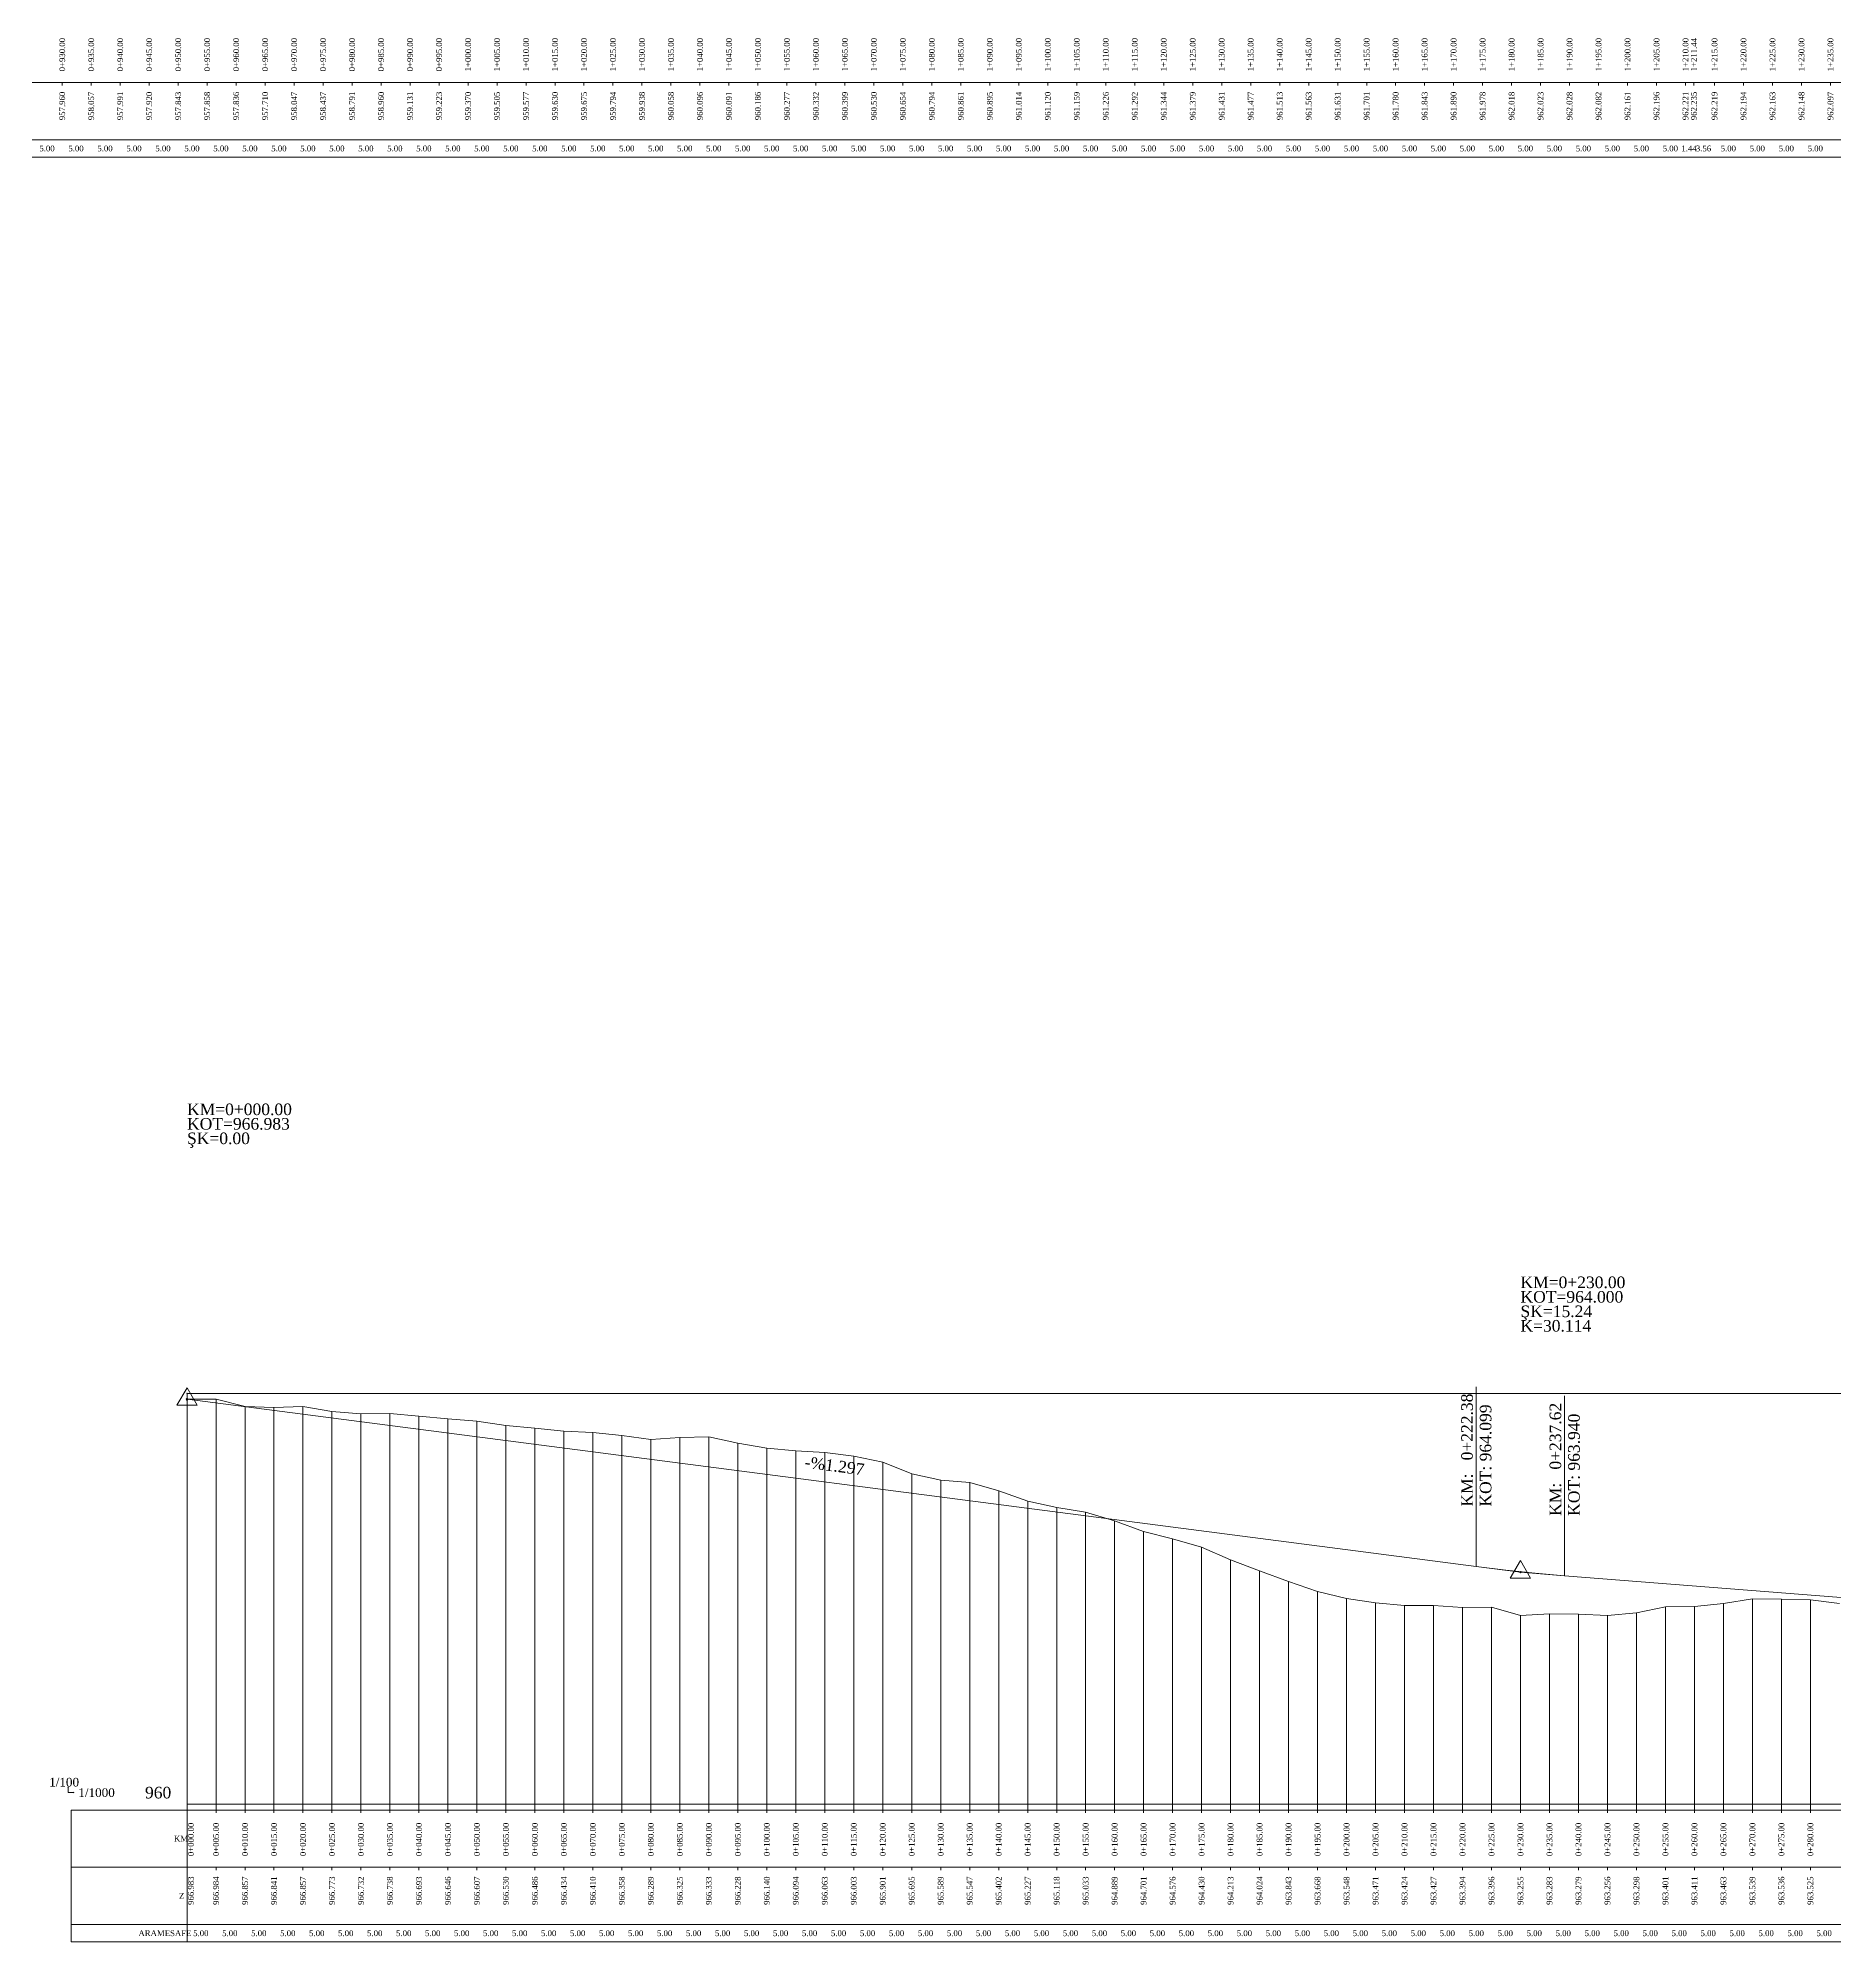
# Model space of a CAD drawing. Header units: metres. Extents: x 478603 to 489313, y 4282657 to 4289463.
# Drawn here: x 484064.4 to 484374.3, y 4283565.1 to 4283893.4 of the extents above; entities that cross this region are included whole.
import ezdxf

# ---------------------------------------------------------------- set-up
doc = ezdxf.new("R2010")
doc.units = ezdxf.units.M
for name, color, linetype, lineweight in [('PL_SEMBOL', 7, 'Continuous', 0), ('PR_ALINMAN', 1, 'Continuous', 0), ('PR_ENK_ARAMESAFE', 5, 'Continuous', 0), ('PR_ENK_EKSEN1', 5, 'Continuous', 0), ('PR_ENK_EKSEN1D', 1, 'Continuous', 0), ('PR_ENK_KM', 18, 'Continuous', 0), ('PR_ENK_Z', 96, 'Continuous', 0), ('PR_KIYAS', 153, 'Continuous', 0), ('PR_KURP', 2, 'Continuous', 0), ('PR_KURP_TF', 4, 'Continuous', 0), ('PR_KURP_TO', 96, 'Continuous', 0), ('PR_OLCEK', 1, 'Continuous', 0), ('PR_PROFIL', 153, 'Continuous', 0), ('PR_TANJANT', 30, 'Continuous', 0)]:
    doc.layers.add(name, color=color, linetype=linetype, lineweight=lineweight)
doc.styles.get("Standard").update_dxf_attribs({"font": 'times.ttf'})

# ---------------------------------------------------------------- blocks, each defined once
blk = doc.blocks.new('3')
at = {"layer": 'PL_SEMBOL'}
for p, q in [((0, 2), (-1.75, -1)), ((0.125, 0.125), (-0.125, -0.125)), ((-0.125, 0.125), (0.125, -0.125)), ((1.75, -1), (0, 2)), ((-1.75, -1), (1.75, -1))]:
    blk.add_line(p, q, dxfattribs=at)

msp = doc.modelspace()

# ---------------------------------------------------------------- linework, layer by layer
at = {"layer": 'PR_ALINMAN'}
for p, q in [((484090.1, 4283658.63), (484312.48, 4283629.79)), ((484327.72, 4283628.2), (484537.6, 4283611.6))]:
    msp.add_line(p, q, dxfattribs=at)
at = {"layer": 'PR_ENK_EKSEN1'}
for p, q in [((484090.1, 4283658.63), (484095.1, 4283658.64)), ((484095.1, 4283658.64), (484100.1, 4283657.37)), ((484100.1, 4283657.37), (484105.1, 4283657.21)), ((484105.1, 4283657.21), (484110.1, 4283657.37)), ((484110.1, 4283657.37), (484115.1, 4283656.53)), ((484115.1, 4283656.53), (484120.1, 4283656.12)), ((484120.1, 4283656.12), (484125.1, 4283656.18)), ((484125.1, 4283656.18), (484130.1, 4283655.73)), ((484130.1, 4283655.73), (484135.1, 4283655.26)), ((484135.1, 4283655.26), (484140.1, 4283654.87)), ((484140.1, 4283654.87), (484145.1, 4283654.11)), ((484145.1, 4283654.11), (484150.1, 4283653.66)), ((484150.1, 4283653.66), (484155.1, 4283653.14)), ((484155.1, 4283653.14), (484160.1, 4283652.9)), ((484160.1, 4283652.9), (484165.1, 4283652.38)), ((484165.1, 4283652.38), (484170.1, 4283651.69)), ((484170.1, 4283651.69), (484175.1, 4283652.05)), ((484175.1, 4283652.05), (484180.1, 4283652.14)), ((484180.1, 4283652.14), (484185.1, 4283651.08)), ((484185.1, 4283651.08), (484190.1, 4283650.2)), ((484190.1, 4283650.2), (484195.1, 4283649.74)), ((484195.1, 4283649.74), (484200.1, 4283649.43)), ((484200.1, 4283649.43), (484205.1, 4283648.83)), ((484205.1, 4283648.83), (484210.1, 4283647.81)), ((484210.1, 4283647.81), (484215.1, 4283645.75)), ((484215.1, 4283645.75), (484220.1, 4283644.69)), ((484220.1, 4283644.69), (484225.1, 4283644.27)), ((484225.1, 4283644.27), (484230.1, 4283642.82)), ((484230.1, 4283642.82), (484235.1, 4283641.07)), ((484235.1, 4283641.07), (484240.1, 4283639.98)), ((484240.1, 4283639.98), (484245.1, 4283639.14)), ((484245.1, 4283639.14), (484250.1, 4283637.69)), ((484250.1, 4283637.69), (484255.1, 4283635.81)), ((484255.1, 4283635.81), (484260.1, 4283634.56)), ((484260.1, 4283634.56), (484265.1, 4283633.1)), ((484265.1, 4283633.1), (484270.1, 4283630.93)), ((484270.1, 4283630.93), (484275.1, 4283629.04)), ((484275.1, 4283629.04), (484280.1, 4283627.23)), ((484280.1, 4283627.23), (484285.1, 4283625.48)), ((484285.1, 4283625.48), (484290.1, 4283624.28)), ((484290.1, 4283624.28), (484295.1, 4283623.52)), ((484355.1, 4283623.43), (484360.1, 4283624.19)), ((484360.1, 4283624.19), (484365.1, 4283624.16)), ((484365.1, 4283624.16), (484370.1, 4283624.05)), ((484370.1, 4283624.05), (484375.1, 4283623.4)), ((484295.1, 4283623.52), (484300.1, 4283623.04)), ((484300.1, 4283623.04), (484305.1, 4283623.07)), ((484305.1, 4283623.07), (484310.1, 4283622.74)), ((484310.1, 4283622.74), (484315.1, 4283622.76)), ((484315.1, 4283622.76), (484320.1, 4283621.35)), ((484320.1, 4283621.35), (484325.1, 4283621.63)), ((484325.1, 4283621.63), (484330.1, 4283621.59)), ((484330.1, 4283621.59), (484335.1, 4283621.36)), ((484335.1, 4283621.36), (484340.1, 4283621.78)), ((484340.1, 4283621.78), (484345.1, 4283622.81)), ((484345.1, 4283622.81), (484350.1, 4283622.91)), ((484350.1, 4283622.91), (484355.1, 4283623.43))]:
    msp.add_line(p, q, dxfattribs=at)
at = {"layer": 'PR_ENK_EKSEN1D'}
for p, q in [((484090.1, 4283587.8), (484090.1, 4283658.63)), ((484095.1, 4283587.8), (484095.1, 4283658.64)), ((484100.1, 4283587.8), (484100.1, 4283657.37)), ((484105.1, 4283587.8), (484105.1, 4283657.21)), ((484110.1, 4283587.8), (484110.1, 4283657.37)), ((484115.1, 4283587.8), (484115.1, 4283656.53)), ((484120.1, 4283587.8), (484120.1, 4283656.12)), ((484125.1, 4283587.8), (484125.1, 4283656.18)), ((484130.1, 4283587.8), (484130.1, 4283655.73)), ((484135.1, 4283587.8), (484135.1, 4283655.26)), ((484140.1, 4283587.8), (484140.1, 4283654.87)), ((484145.1, 4283587.8), (484145.1, 4283654.11)), ((484150.1, 4283587.8), (484150.1, 4283653.66)), ((484155.1, 4283587.8), (484155.1, 4283653.14)), ((484160.1, 4283587.8), (484160.1, 4283652.9)), ((484165.1, 4283587.8), (484165.1, 4283652.38)), ((484170.1, 4283587.8), (484170.1, 4283651.69)), ((484175.1, 4283587.8), (484175.1, 4283652.05)), ((484180.1, 4283587.8), (484180.1, 4283652.14)), ((484185.1, 4283587.8), (484185.1, 4283651.08)), ((484190.1, 4283587.8), (484190.1, 4283650.2)), ((484195.1, 4283587.8), (484195.1, 4283649.74)), ((484200.1, 4283587.8), (484200.1, 4283649.43)), ((484205.1, 4283587.8), (484205.1, 4283648.83)), ((484210.1, 4283587.8), (484210.1, 4283647.81)), ((484215.1, 4283587.8), (484215.1, 4283645.75)), ((484220.1, 4283587.8), (484220.1, 4283644.69)), ((484225.1, 4283587.8), (484225.1, 4283644.27)), ((484230.1, 4283587.8), (484230.1, 4283642.82)), ((484235.1, 4283587.8), (484235.1, 4283641.07)), ((484240.1, 4283587.8), (484240.1, 4283639.98)), ((484245.1, 4283587.8), (484245.1, 4283639.14)), ((484250.1, 4283587.8), (484250.1, 4283637.69)), ((484255.1, 4283587.8), (484255.1, 4283635.81)), ((484260.1, 4283587.8), (484260.1, 4283634.56)), ((484265.1, 4283587.8), (484265.1, 4283633.1)), ((484270.1, 4283587.8), (484270.1, 4283630.93)), ((484275.1, 4283587.8), (484275.1, 4283629.04)), ((484280.1, 4283587.8), (484280.1, 4283627.23)), ((484285.1, 4283587.8), (484285.1, 4283625.48)), ((484290.1, 4283587.8), (484290.1, 4283624.28)), ((484360.1, 4283587.8), (484360.1, 4283624.19)), ((484365.1, 4283587.8), (484365.1, 4283624.16)), ((484370.1, 4283587.8), (484370.1, 4283624.05)), ((484295.1, 4283587.8), (484295.1, 4283623.52)), ((484300.1, 4283587.8), (484300.1, 4283623.04)), ((484305.1, 4283587.8), (484305.1, 4283623.07)), ((484310.1, 4283587.8), (484310.1, 4283622.74)), ((484315.1, 4283587.8), (484315.1, 4283622.76)), ((484320.1, 4283587.8), (484320.1, 4283621.35)), ((484325.1, 4283587.8), (484325.1, 4283621.63)), ((484330.1, 4283587.8), (484330.1, 4283621.59)), ((484335.1, 4283587.8), (484335.1, 4283621.36)), ((484340.1, 4283587.8), (484340.1, 4283621.78)), ((484345.1, 4283587.8), (484345.1, 4283622.81)), ((484350.1, 4283587.8), (484350.1, 4283622.91)), ((484355.1, 4283587.8), (484355.1, 4283623.43))]:
    msp.add_line(p, q, dxfattribs=at)
at = {"layer": 'PR_KIYAS'}
msp.add_line((484090.1, 4283588.8), (484537.6, 4283588.8), dxfattribs=at)
at = {"layer": 'PR_KURP'}
for p, q in [((484312.48, 4283629.79), (484317.56, 4283629.17)), ((484317.56, 4283629.17), (484322.64, 4283628.64)), ((484322.64, 4283628.64), (484327.72, 4283628.2))]:
    msp.add_line(p, q, dxfattribs=at)
at = {"layer": 'PR_KURP_TF'}
msp.add_line((484327.72, 4283628.2), (484327.72, 4283659.2), dxfattribs=at)
at = {"layer": 'PR_KURP_TO'}
msp.add_line((484312.48, 4283629.79), (484312.48, 4283660.79), dxfattribs=at)
at = {"layer": 'PR_OLCEK'}
for p, q in [((484069.55, 4283591.7), (484069.6, 4283591.8)), ((484069.6, 4283590.8), (484069.6, 4283591.8)), ((484069.6, 4283591.8), (484069.65, 4283591.7)), ((484070.6, 4283590.8), (484069.6, 4283590.8)), ((484070.5, 4283590.85), (484070.6, 4283590.8)), ((484070.6, 4283590.8), (484070.5, 4283590.75))]:
    msp.add_line(p, q, dxfattribs=at)
for p in [(484090.1, 4283659.64, 967.08), (484090.1, 4283587.8, 959.9)]:
    msp.add_point(p, dxfattribs=at)
at = {"layer": 'PR_PROFIL'}
for p, q in [((483128.57, 4283885.71), (485374.32, 4283885.71)), ((484068.57, 4283885.21), (484068.57, 4283885.71)), ((484073.57, 4283885.21), (484073.57, 4283885.71)), ((484078.57, 4283885.21), (484078.57, 4283885.71)), ((484083.57, 4283885.21), (484083.57, 4283885.71)), ((484088.57, 4283885.21), (484088.57, 4283885.71)), ((484093.57, 4283885.21), (484093.57, 4283885.71)), ((484098.57, 4283885.21), (484098.57, 4283885.71)), ((484103.57, 4283885.21), (484103.57, 4283885.71)), ((484108.57, 4283885.21), (484108.57, 4283885.71)), ((484113.57, 4283885.21), (484113.57, 4283885.71)), ((484118.57, 4283885.21), (484118.57, 4283885.71)), ((484123.57, 4283885.21), (484123.57, 4283885.71)), ((484128.57, 4283885.21), (484128.57, 4283885.71)), ((484133.57, 4283885.21), (484133.57, 4283885.71)), ((484138.57, 4283885.21), (484138.57, 4283885.71)), ((484143.57, 4283885.21), (484143.57, 4283885.71)), ((484148.57, 4283885.21), (484148.57, 4283885.71)), ((484153.57, 4283885.21), (484153.57, 4283885.71)), ((484158.57, 4283885.21), (484158.57, 4283885.71)), ((484163.57, 4283885.21), (484163.57, 4283885.71)), ((484168.57, 4283885.21), (484168.57, 4283885.71)), ((484173.57, 4283885.21), (484173.57, 4283885.71)), ((484178.57, 4283885.21), (484178.57, 4283885.71)), ((484183.57, 4283885.21), (484183.57, 4283885.71)), ((484188.57, 4283885.21), (484188.57, 4283885.71)), ((484193.57, 4283885.21), (484193.57, 4283885.71)), ((484198.57, 4283885.21), (484198.57, 4283885.71)), ((484203.57, 4283885.21), (484203.57, 4283885.71)), ((484208.57, 4283885.21), (484208.57, 4283885.71)), ((484213.57, 4283885.21), (484213.57, 4283885.71)), ((484218.57, 4283885.21), (484218.57, 4283885.71)), ((484223.57, 4283885.21), (484223.57, 4283885.71)), ((484228.57, 4283885.21), (484228.57, 4283885.71)), ((484233.57, 4283885.21), (484233.57, 4283885.71)), ((484238.57, 4283885.21), (484238.57, 4283885.71)), ((484243.57, 4283885.21), (484243.57, 4283885.71)), ((484248.57, 4283885.21), (484248.57, 4283885.71)), ((484253.57, 4283885.21), (484253.57, 4283885.71)), ((484258.57, 4283885.21), (484258.57, 4283885.71)), ((484263.57, 4283885.21), (484263.57, 4283885.71)), ((484268.57, 4283885.21), (484268.57, 4283885.71)), ((484273.57, 4283885.21), (484273.57, 4283885.71)), ((484278.57, 4283885.21), (484278.57, 4283885.71)), ((484283.57, 4283885.21), (484283.57, 4283885.71)), ((484288.57, 4283885.21), (484288.57, 4283885.71)), ((484293.57, 4283885.21), (484293.57, 4283885.71)), ((484298.57, 4283885.21), (484298.57, 4283885.71)), ((484303.57, 4283885.21), (484303.57, 4283885.71)), ((484308.57, 4283885.21), (484308.57, 4283885.71)), ((484313.57, 4283885.21), (484313.57, 4283885.71)), ((484318.57, 4283885.21), (484318.57, 4283885.71)), ((484323.57, 4283885.21), (484323.57, 4283885.71)), ((484328.57, 4283885.21), (484328.57, 4283885.71)), ((484333.57, 4283885.21), (484333.57, 4283885.71)), ((484338.57, 4283885.21), (484338.57, 4283885.71)), ((484343.57, 4283885.21), (484343.57, 4283885.71)), ((484348.57, 4283885.21), (484348.57, 4283885.71)), ((484350.01, 4283885.21), (484350.01, 4283885.71)), ((484353.57, 4283885.21), (484353.57, 4283885.71)), ((484358.57, 4283885.21), (484358.57, 4283885.71)), ((484363.57, 4283885.21), (484363.57, 4283885.71)), ((484368.57, 4283885.21), (484368.57, 4283885.71)), ((484373.57, 4283885.21), (484373.57, 4283885.71)), ((483128.57, 4283875.84), (485374.32, 4283875.84)), ((483128.57, 4283872.84), (485374.32, 4283872.84)), ((484090.1, 4283659.64), (484537.6, 4283659.64)), ((484090.1, 4283587.8), (484090.1, 4283659.64)), ((484070.1, 4283577.93), (484070.1, 4283587.8)), ((484070.1, 4283587.8), (484537.6, 4283587.8)), ((484090.1, 4283577.93), (484090.1, 4283587.8)), ((484090.1, 4283587.3), (484090.1, 4283587.8)), ((484095.1, 4283587.3), (484095.1, 4283587.8)), ((484100.1, 4283587.3), (484100.1, 4283587.8)), ((484105.1, 4283587.3), (484105.1, 4283587.8)), ((484110.1, 4283587.3), (484110.1, 4283587.8)), ((484115.1, 4283587.3), (484115.1, 4283587.8)), ((484120.1, 4283587.3), (484120.1, 4283587.8)), ((484125.1, 4283587.3), (484125.1, 4283587.8)), ((484130.1, 4283587.3), (484130.1, 4283587.8)), ((484135.1, 4283587.3), (484135.1, 4283587.8)), ((484140.1, 4283587.3), (484140.1, 4283587.8)), ((484145.1, 4283587.3), (484145.1, 4283587.8)), ((484150.1, 4283587.3), (484150.1, 4283587.8)), ((484155.1, 4283587.3), (484155.1, 4283587.8)), ((484160.1, 4283587.3), (484160.1, 4283587.8)), ((484165.1, 4283587.3), (484165.1, 4283587.8)), ((484170.1, 4283587.3), (484170.1, 4283587.8)), ((484175.1, 4283587.3), (484175.1, 4283587.8)), ((484180.1, 4283587.3), (484180.1, 4283587.8)), ((484185.1, 4283587.3), (484185.1, 4283587.8)), ((484190.1, 4283587.3), (484190.1, 4283587.8)), ((484195.1, 4283587.3), (484195.1, 4283587.8)), ((484200.1, 4283587.3), (484200.1, 4283587.8)), ((484205.1, 4283587.3), (484205.1, 4283587.8)), ((484210.1, 4283587.3), (484210.1, 4283587.8)), ((484215.1, 4283587.3), (484215.1, 4283587.8)), ((484220.1, 4283587.3), (484220.1, 4283587.8)), ((484225.1, 4283587.3), (484225.1, 4283587.8)), ((484230.1, 4283587.3), (484230.1, 4283587.8)), ((484235.1, 4283587.3), (484235.1, 4283587.8)), ((484240.1, 4283587.3), (484240.1, 4283587.8)), ((484245.1, 4283587.3), (484245.1, 4283587.8)), ((484250.1, 4283587.3), (484250.1, 4283587.8)), ((484255.1, 4283587.3), (484255.1, 4283587.8)), ((484260.1, 4283587.3), (484260.1, 4283587.8)), ((484265.1, 4283587.3), (484265.1, 4283587.8)), ((484270.1, 4283587.3), (484270.1, 4283587.8)), ((484275.1, 4283587.3), (484275.1, 4283587.8)), ((484280.1, 4283587.3), (484280.1, 4283587.8)), ((484285.1, 4283587.3), (484285.1, 4283587.8)), ((484290.1, 4283587.3), (484290.1, 4283587.8)), ((484295.1, 4283587.3), (484295.1, 4283587.8)), ((484300.1, 4283587.3), (484300.1, 4283587.8)), ((484305.1, 4283587.3), (484305.1, 4283587.8)), ((484310.1, 4283587.3), (484310.1, 4283587.8)), ((484315.1, 4283587.3), (484315.1, 4283587.8)), ((484320.1, 4283587.3), (484320.1, 4283587.8)), ((484325.1, 4283587.3), (484325.1, 4283587.8)), ((484330.1, 4283587.3), (484330.1, 4283587.8)), ((484335.1, 4283587.3), (484335.1, 4283587.8)), ((484340.1, 4283587.3), (484340.1, 4283587.8)), ((484345.1, 4283587.3), (484345.1, 4283587.8)), ((484350.1, 4283587.3), (484350.1, 4283587.8)), ((484355.1, 4283587.3), (484355.1, 4283587.8)), ((484360.1, 4283587.3), (484360.1, 4283587.8)), ((484365.1, 4283587.3), (484365.1, 4283587.8)), ((484370.1, 4283587.3), (484370.1, 4283587.8)), ((484070.1, 4283577.93), (484537.6, 4283577.93)), ((484070.1, 4283568.05), (484070.1, 4283577.93)), ((484090.1, 4283568.05), (484090.1, 4283577.93)), ((484090.1, 4283577.43), (484090.1, 4283577.93)), ((484095.1, 4283577.43), (484095.1, 4283577.93)), ((484100.1, 4283577.43), (484100.1, 4283577.93)), ((484105.1, 4283577.43), (484105.1, 4283577.93)), ((484110.1, 4283577.43), (484110.1, 4283577.93)), ((484115.1, 4283577.43), (484115.1, 4283577.93)), ((484120.1, 4283577.43), (484120.1, 4283577.93)), ((484125.1, 4283577.43), (484125.1, 4283577.93)), ((484130.1, 4283577.43), (484130.1, 4283577.93)), ((484135.1, 4283577.43), (484135.1, 4283577.93)), ((484140.1, 4283577.43), (484140.1, 4283577.93)), ((484145.1, 4283577.43), (484145.1, 4283577.93)), ((484150.1, 4283577.43), (484150.1, 4283577.93)), ((484155.1, 4283577.43), (484155.1, 4283577.93)), ((484160.1, 4283577.43), (484160.1, 4283577.93)), ((484165.1, 4283577.43), (484165.1, 4283577.93)), ((484170.1, 4283577.43), (484170.1, 4283577.93)), ((484175.1, 4283577.43), (484175.1, 4283577.93)), ((484180.1, 4283577.43), (484180.1, 4283577.93)), ((484185.1, 4283577.43), (484185.1, 4283577.93)), ((484190.1, 4283577.43), (484190.1, 4283577.93)), ((484195.1, 4283577.43), (484195.1, 4283577.93)), ((484200.1, 4283577.43), (484200.1, 4283577.93)), ((484205.1, 4283577.43), (484205.1, 4283577.93)), ((484210.1, 4283577.43), (484210.1, 4283577.93)), ((484215.1, 4283577.43), (484215.1, 4283577.93)), ((484220.1, 4283577.43), (484220.1, 4283577.93)), ((484225.1, 4283577.43), (484225.1, 4283577.93)), ((484230.1, 4283577.43), (484230.1, 4283577.93)), ((484235.1, 4283577.43), (484235.1, 4283577.93)), ((484240.1, 4283577.43), (484240.1, 4283577.93)), ((484245.1, 4283577.43), (484245.1, 4283577.93)), ((484250.1, 4283577.43), (484250.1, 4283577.93)), ((484255.1, 4283577.43), (484255.1, 4283577.93)), ((484260.1, 4283577.43), (484260.1, 4283577.93)), ((484265.1, 4283577.43), (484265.1, 4283577.93)), ((484270.1, 4283577.43), (484270.1, 4283577.93)), ((484275.1, 4283577.43), (484275.1, 4283577.93)), ((484280.1, 4283577.43), (484280.1, 4283577.93)), ((484285.1, 4283577.43), (484285.1, 4283577.93)), ((484290.1, 4283577.43), (484290.1, 4283577.93)), ((484295.1, 4283577.43), (484295.1, 4283577.93)), ((484300.1, 4283577.43), (484300.1, 4283577.93)), ((484305.1, 4283577.43), (484305.1, 4283577.93)), ((484310.1, 4283577.43), (484310.1, 4283577.93)), ((484315.1, 4283577.43), (484315.1, 4283577.93)), ((484320.1, 4283577.43), (484320.1, 4283577.93)), ((484325.1, 4283577.43), (484325.1, 4283577.93)), ((484330.1, 4283577.43), (484330.1, 4283577.93)), ((484335.1, 4283577.43), (484335.1, 4283577.93)), ((484340.1, 4283577.43), (484340.1, 4283577.93)), ((484345.1, 4283577.43), (484345.1, 4283577.93)), ((484350.1, 4283577.43), (484350.1, 4283577.93)), ((484355.1, 4283577.43), (484355.1, 4283577.93)), ((484360.1, 4283577.43), (484360.1, 4283577.93)), ((484365.1, 4283577.43), (484365.1, 4283577.93)), ((484370.1, 4283577.43), (484370.1, 4283577.93)), ((484070.1, 4283568.05), (484537.6, 4283568.05)), ((484070.1, 4283565.05), (484070.1, 4283568.05)), ((484070.1, 4283565.05), (484537.6, 4283565.05)), ((484090.1, 4283565.05), (484090.1, 4283568.05))]:
    msp.add_line(p, q, dxfattribs=at)
at = {"layer": 'PR_TANJANT'}
for p, q in [((484312.48, 4283629.79), (484320.1, 4283628.8)), ((484320.1, 4283628.8), (484327.72, 4283628.2))]:
    msp.add_line(p, q, dxfattribs=at)

# ---------------------------------------------------------------- block references
at = {"layer": 'PR_ALINMAN'}
for p in [(484090.1, 4283658.63), (484320.1, 4283628.8)]:
    msp.add_blockref('3', p, dxfattribs=at)

# ---------------------------------------------------------------- texts
for s, p in [('KM=0+000.00', (484090.1, 4283707.63)), ('KOT=966.983', (484090.1, 4283705.13)), ('ŞK=0.00', (484090.1, 4283702.63)), ('KM=0+230.00', (484320.1, 4283677.8)), ('KOT=964.000', (484320.1, 4283675.3)), ('ŞK=15.24', (484320.1, 4283672.8)), ('K=30.114', (484320.1, 4283670.3))]:
    msp.add_text(s, height=2, dxfattribs=at).set_placement(p)
msp.add_text('-%1.297', height=2, rotation=352.6108, dxfattribs=at).set_placement((484196.55, 4283646.84))
at = {"layer": 'PR_ENK_ARAMESAFE'}
for s, p in [('5.00', (484064.63, 4283873.84)), ('5.00', (484069.63, 4283873.84)), ('5.00', (484074.63, 4283873.84)), ('5.00', (484079.63, 4283873.84)), ('5.00', (484084.63, 4283873.84)), ('5.00', (484089.63, 4283873.84)), ('5.00', (484094.63, 4283873.84)), ('5.00', (484099.63, 4283873.84)), ('5.00', (484104.63, 4283873.84)), ('5.00', (484109.63, 4283873.84)), ('5.00', (484114.63, 4283873.84)), ('5.00', (484119.63, 4283873.84)), ('5.00', (484124.63, 4283873.84)), ('5.00', (484129.63, 4283873.84)), ('5.00', (484134.63, 4283873.84)), ('5.00', (484139.63, 4283873.84)), ('5.00', (484144.63, 4283873.84)), ('5.00', (484149.63, 4283873.84)), ('5.00', (484154.63, 4283873.84)), ('5.00', (484159.63, 4283873.84)), ('5.00', (484164.63, 4283873.84)), ('5.00', (484169.63, 4283873.84)), ('5.00', (484174.63, 4283873.84)), ('5.00', (484179.63, 4283873.84)), ('5.00', (484184.63, 4283873.84)), ('5.00', (484189.63, 4283873.84)), ('5.00', (484194.63, 4283873.84)), ('5.00', (484199.63, 4283873.84)), ('5.00', (484204.63, 4283873.84)), ('5.00', (484209.63, 4283873.84)), ('5.00', (484214.63, 4283873.84)), ('5.00', (484219.63, 4283873.84)), ('5.00', (484224.63, 4283873.84)), ('5.00', (484229.63, 4283873.84)), ('5.00', (484234.63, 4283873.84)), ('5.00', (484239.63, 4283873.84)), ('5.00', (484244.63, 4283873.84)), ('5.00', (484249.63, 4283873.84)), ('5.00', (484254.63, 4283873.84)), ('5.00', (484259.63, 4283873.84)), ('5.00', (484264.63, 4283873.84)), ('5.00', (484269.63, 4283873.84)), ('5.00', (484274.63, 4283873.84)), ('5.00', (484279.63, 4283873.84)), ('5.00', (484284.63, 4283873.84)), ('5.00', (484289.63, 4283873.84)), ('5.00', (484294.63, 4283873.84)), ('5.00', (484299.63, 4283873.84)), ('5.00', (484304.63, 4283873.84)), ('5.00', (484309.63, 4283873.84)), ('5.00', (484314.63, 4283873.84)), ('5.00', (484319.63, 4283873.84)), ('5.00', (484324.63, 4283873.84)), ('5.00', (484329.63, 4283873.84)), ('5.00', (484334.63, 4283873.84)), ('5.00', (484339.63, 4283873.84)), ('5.00', (484344.63, 4283873.84)), ('1.44', (484347.85, 4283873.84)), ('3.56', (484350.35, 4283873.84)), ('5.00', (484354.63, 4283873.84)), ('5.00', (484359.63, 4283873.84)), ('5.00', (484364.63, 4283873.84)), ('5.00', (484369.63, 4283873.84)), ('ARAMESAFE', (484081.72, 4283566.05)), ('5.00', (484091.16, 4283566.05)), ('5.00', (484096.16, 4283566.05)), ('5.00', (484101.16, 4283566.05)), ('5.00', (484106.16, 4283566.05)), ('5.00', (484111.16, 4283566.05)), ('5.00', (484116.16, 4283566.05)), ('5.00', (484121.16, 4283566.05)), ('5.00', (484126.16, 4283566.05)), ('5.00', (484131.16, 4283566.05)), ('5.00', (484136.16, 4283566.05)), ('5.00', (484141.16, 4283566.05)), ('5.00', (484146.16, 4283566.05)), ('5.00', (484151.16, 4283566.05)), ('5.00', (484156.16, 4283566.05)), ('5.00', (484161.16, 4283566.05)), ('5.00', (484166.16, 4283566.05)), ('5.00', (484171.16, 4283566.05)), ('5.00', (484176.16, 4283566.05)), ('5.00', (484181.16, 4283566.05)), ('5.00', (484186.16, 4283566.05)), ('5.00', (484191.16, 4283566.05)), ('5.00', (484196.16, 4283566.05)), ('5.00', (484201.16, 4283566.05)), ('5.00', (484206.16, 4283566.05)), ('5.00', (484211.16, 4283566.05)), ('5.00', (484216.16, 4283566.05)), ('5.00', (484221.16, 4283566.05)), ('5.00', (484226.16, 4283566.05)), ('5.00', (484231.16, 4283566.05)), ('5.00', (484236.16, 4283566.05)), ('5.00', (484241.16, 4283566.05)), ('5.00', (484246.16, 4283566.05)), ('5.00', (484251.16, 4283566.05)), ('5.00', (484256.16, 4283566.05)), ('5.00', (484261.16, 4283566.05)), ('5.00', (484266.16, 4283566.05)), ('5.00', (484271.16, 4283566.05)), ('5.00', (484276.16, 4283566.05)), ('5.00', (484281.16, 4283566.05)), ('5.00', (484286.16, 4283566.05)), ('5.00', (484291.16, 4283566.05)), ('5.00', (484296.16, 4283566.05)), ('5.00', (484301.16, 4283566.05)), ('5.00', (484306.16, 4283566.05)), ('5.00', (484311.16, 4283566.05)), ('5.00', (484316.16, 4283566.05)), ('5.00', (484321.16, 4283566.05)), ('5.00', (484326.16, 4283566.05)), ('5.00', (484331.16, 4283566.05)), ('5.00', (484336.16, 4283566.05)), ('5.00', (484341.16, 4283566.05)), ('5.00', (484346.16, 4283566.05)), ('5.00', (484351.16, 4283566.05)), ('5.00', (484356.16, 4283566.05)), ('5.00', (484361.16, 4283566.05)), ('5.00', (484366.16, 4283566.05)), ('5.00', (484371.16, 4283566.05))]:
    msp.add_text(s, height=1, dxfattribs=at).set_placement(p)
at = {"layer": 'PR_ENK_KM'}
for s, p in [('  0+930.00', (484069.07, 4283886.88)), ('  0+935.00', (484074.07, 4283886.88)), ('  0+940.00', (484079.07, 4283886.88)), ('  0+945.00', (484084.07, 4283886.88)), ('  0+950.00', (484089.07, 4283886.88)), ('  0+955.00', (484094.07, 4283886.88)), ('  0+960.00', (484099.07, 4283886.88)), ('  0+965.00', (484104.07, 4283886.88)), ('  0+970.00', (484109.07, 4283886.88)), ('  0+975.00', (484114.07, 4283886.88)), ('  0+980.00', (484119.07, 4283886.88)), ('  0+985.00', (484124.07, 4283886.88)), ('  0+990.00', (484129.07, 4283886.88)), ('  0+995.00', (484134.07, 4283886.88)), ('  1+000.00', (484139.07, 4283886.88)), ('  1+005.00', (484144.07, 4283886.88)), ('  1+010.00', (484149.07, 4283886.88)), ('  1+015.00', (484154.07, 4283886.88)), ('  1+020.00', (484159.07, 4283886.88)), ('  1+025.00', (484164.07, 4283886.88)), ('  1+030.00', (484169.07, 4283886.88)), ('  1+035.00', (484174.07, 4283886.88)), ('  1+040.00', (484179.07, 4283886.88)), ('  1+045.00', (484184.07, 4283886.88)), ('  1+050.00', (484189.07, 4283886.88)), ('  1+055.00', (484194.07, 4283886.88)), ('  1+060.00', (484199.07, 4283886.88)), ('  1+065.00', (484204.07, 4283886.88)), ('  1+070.00', (484209.07, 4283886.88)), ('  1+075.00', (484214.07, 4283886.88)), ('  1+080.00', (484219.07, 4283886.88)), ('  1+085.00', (484224.07, 4283886.88)), ('  1+090.00', (484229.07, 4283886.88)), ('  1+095.00', (484234.07, 4283886.88)), ('  1+100.00', (484239.07, 4283886.88)), ('  1+105.00', (484244.07, 4283886.88)), ('  1+110.00', (484249.07, 4283886.88)), ('  1+115.00', (484254.07, 4283886.88)), ('  1+120.00', (484259.07, 4283886.88)), ('  1+125.00', (484264.07, 4283886.88)), ('  1+130.00', (484269.07, 4283886.88)), ('  1+135.00', (484274.07, 4283886.88)), ('  1+140.00', (484279.07, 4283886.88)), ('  1+145.00', (484284.07, 4283886.88)), ('  1+150.00', (484289.07, 4283886.88)), ('  1+155.00', (484294.07, 4283886.88)), ('  1+160.00', (484299.07, 4283886.88)), ('  1+165.00', (484304.07, 4283886.88)), ('  1+170.00', (484309.07, 4283886.88)), ('  1+175.00', (484314.07, 4283886.88)), ('  1+180.00', (484319.07, 4283886.88)), ('  1+185.00', (484324.07, 4283886.88)), ('  1+190.00', (484329.07, 4283886.88)), ('  1+195.00', (484334.07, 4283886.88)), ('  1+200.00', (484339.07, 4283886.88)), ('  1+205.00', (484344.07, 4283886.88)), ('  1+210.00', (484349.07, 4283886.88)), ('  1+211.44', (484350.51, 4283886.88)), ('  1+215.00', (484354.07, 4283886.88)), ('  1+220.00', (484359.07, 4283886.88)), ('  1+225.00', (484364.07, 4283886.88)), ('  1+230.00', (484369.07, 4283886.88)), ('  1+235.00', (484374.07, 4283886.88)), ('  0+000.00', (484091.27, 4283579.09)), ('  0+005.00', (484095.6, 4283579.09)), ('  0+010.00', (484100.6, 4283579.09)), ('  0+015.00', (484105.6, 4283579.09)), ('  0+020.00', (484110.6, 4283579.09)), ('  0+025.00', (484115.6, 4283579.09)), ('  0+030.00', (484120.6, 4283579.09)), ('  0+035.00', (484125.6, 4283579.09)), ('  0+040.00', (484130.6, 4283579.09)), ('  0+045.00', (484135.6, 4283579.09)), ('  0+050.00', (484140.6, 4283579.09)), ('  0+055.00', (484145.6, 4283579.09)), ('  0+060.00', (484150.6, 4283579.09)), ('  0+065.00', (484155.6, 4283579.09)), ('  0+070.00', (484160.6, 4283579.09)), ('  0+075.00', (484165.6, 4283579.09)), ('  0+080.00', (484170.6, 4283579.09)), ('  0+085.00', (484175.6, 4283579.09)), ('  0+090.00', (484180.6, 4283579.09)), ('  0+095.00', (484185.6, 4283579.09)), ('  0+100.00', (484190.6, 4283579.09)), ('  0+105.00', (484195.6, 4283579.09)), ('  0+110.00', (484200.6, 4283579.09)), ('  0+115.00', (484205.6, 4283579.09)), ('  0+120.00', (484210.6, 4283579.09)), ('  0+125.00', (484215.6, 4283579.09)), ('  0+130.00', (484220.6, 4283579.09)), ('  0+135.00', (484225.6, 4283579.09)), ('  0+140.00', (484230.6, 4283579.09)), ('  0+145.00', (484235.6, 4283579.09)), ('  0+150.00', (484240.6, 4283579.09)), ('  0+155.00', (484245.6, 4283579.09)), ('  0+160.00', (484250.6, 4283579.09)), ('  0+165.00', (484255.6, 4283579.09)), ('  0+170.00', (484260.6, 4283579.09)), ('  0+175.00', (484265.6, 4283579.09)), ('  0+180.00', (484270.6, 4283579.09)), ('  0+185.00', (484275.6, 4283579.09)), ('  0+190.00', (484280.6, 4283579.09)), ('  0+195.00', (484285.6, 4283579.09)), ('  0+200.00', (484290.6, 4283579.09)), ('  0+205.00', (484295.6, 4283579.09)), ('  0+210.00', (484300.6, 4283579.09)), ('  0+215.00', (484305.6, 4283579.09)), ('  0+220.00', (484310.6, 4283579.09)), ('  0+225.00', (484315.6, 4283579.09)), ('  0+230.00', (484320.6, 4283579.09)), ('  0+235.00', (484325.6, 4283579.09)), ('  0+240.00', (484330.6, 4283579.09)), ('  0+245.00', (484335.6, 4283579.09)), ('  0+250.00', (484340.6, 4283579.09)), ('  0+255.00', (484345.6, 4283579.09)), ('  0+260.00', (484350.6, 4283579.09)), ('  0+265.00', (484355.6, 4283579.09)), ('  0+270.00', (484360.6, 4283579.09)), ('  0+275.00', (484365.6, 4283579.09)), ('  0+280.00', (484370.6, 4283579.09))]:
    msp.add_text(s, height=1, rotation=90, dxfattribs=at).set_placement(p)
msp.add_text('KM', height=1, dxfattribs=at).set_placement((484087.85, 4283582.36))
at = {"layer": 'PR_ENK_Z'}
for s, p in [('957.960', (484069.07, 4283879.21)), ('958.057', (484074.07, 4283879.21)), ('957.991', (484079.07, 4283879.21)), ('957.920', (484084.07, 4283879.21)), ('957.843', (484089.07, 4283879.21)), ('957.858', (484094.07, 4283879.21)), ('957.836', (484099.07, 4283879.21)), ('957.710', (484104.07, 4283879.21)), ('958.047', (484109.07, 4283879.21)), ('958.437', (484114.07, 4283879.21)), ('958.791', (484119.07, 4283879.21)), ('958.960', (484124.07, 4283879.21)), ('959.131', (484129.07, 4283879.21)), ('959.223', (484134.07, 4283879.21)), ('959.370', (484139.07, 4283879.21)), ('959.505', (484144.07, 4283879.21)), ('959.577', (484149.07, 4283879.21)), ('959.630', (484154.07, 4283879.21)), ('959.675', (484159.07, 4283879.21)), ('959.794', (484164.07, 4283879.21)), ('959.938', (484169.07, 4283879.21)), ('960.058', (484174.07, 4283879.21)), ('960.096', (484179.07, 4283879.21)), ('960.091', (484184.07, 4283879.21)), ('960.186', (484189.07, 4283879.21)), ('960.277', (484194.07, 4283879.21)), ('960.332', (484199.07, 4283879.21)), ('960.399', (484204.07, 4283879.21)), ('960.530', (484209.07, 4283879.21)), ('960.654', (484214.07, 4283879.21)), ('960.794', (484219.07, 4283879.21)), ('960.861', (484224.07, 4283879.21)), ('960.895', (484229.07, 4283879.21)), ('961.014', (484234.07, 4283879.21)), ('961.120', (484239.07, 4283879.21)), ('961.159', (484244.07, 4283879.21)), ('961.226', (484249.07, 4283879.21)), ('961.292', (484254.07, 4283879.21)), ('961.344', (484259.07, 4283879.21)), ('961.379', (484264.07, 4283879.21)), ('961.431', (484269.07, 4283879.21)), ('961.477', (484274.07, 4283879.21)), ('961.513', (484279.07, 4283879.21)), ('961.563', (484284.07, 4283879.21)), ('961.631', (484289.07, 4283879.21)), ('961.701', (484294.07, 4283879.21)), ('961.780', (484299.07, 4283879.21)), ('961.843', (484304.07, 4283879.21)), ('961.890', (484309.07, 4283879.21)), ('961.978', (484314.07, 4283879.21)), ('962.018', (484319.07, 4283879.21)), ('962.023', (484324.07, 4283879.21)), ('962.028', (484329.07, 4283879.21)), ('962.082', (484334.07, 4283879.21)), ('962.161', (484339.07, 4283879.21)), ('962.196', (484344.07, 4283879.21)), ('962.221', (484349.07, 4283879.21)), ('962.235', (484350.51, 4283879.21)), ('962.219', (484354.07, 4283879.21)), ('962.194', (484359.07, 4283879.21)), ('962.163', (484364.07, 4283879.21)), ('962.148', (484369.07, 4283879.21)), ('962.097', (484374.07, 4283879.21)), ('966.983', (484091.27, 4283571.43)), ('966.984', (484095.6, 4283571.43)), ('966.857', (484100.6, 4283571.43)), ('966.841', (484105.6, 4283571.43)), ('966.857', (484110.6, 4283571.43)), ('966.773', (484115.6, 4283571.43)), ('966.732', (484120.6, 4283571.43)), ('966.738', (484125.6, 4283571.43)), ('966.693', (484130.6, 4283571.43)), ('966.646', (484135.6, 4283571.43)), ('966.607', (484140.6, 4283571.43)), ('966.530', (484145.6, 4283571.43)), ('966.486', (484150.6, 4283571.43)), ('966.434', (484155.6, 4283571.43)), ('966.410', (484160.6, 4283571.43)), ('966.358', (484165.6, 4283571.43)), ('966.289', (484170.6, 4283571.43)), ('966.325', (484175.6, 4283571.43)), ('966.333', (484180.6, 4283571.43)), ('966.228', (484185.6, 4283571.43)), ('966.140', (484190.6, 4283571.43)), ('966.094', (484195.6, 4283571.43)), ('966.063', (484200.6, 4283571.43)), ('966.003', (484205.6, 4283571.43)), ('965.901', (484210.6, 4283571.43)), ('965.695', (484215.6, 4283571.43)), ('965.589', (484220.6, 4283571.43)), ('965.547', (484225.6, 4283571.43)), ('965.402', (484230.6, 4283571.43)), ('965.227', (484235.6, 4283571.43)), ('965.118', (484240.6, 4283571.43)), ('965.033', (484245.6, 4283571.43)), ('964.889', (484250.6, 4283571.43)), ('964.701', (484255.6, 4283571.43)), ('964.576', (484260.6, 4283571.43)), ('964.430', (484265.6, 4283571.43)), ('964.213', (484270.6, 4283571.43)), ('964.024', (484275.6, 4283571.43)), ('963.843', (484280.6, 4283571.43)), ('963.668', (484285.6, 4283571.43)), ('963.548', (484290.6, 4283571.43)), ('963.471', (484295.6, 4283571.43)), ('963.424', (484300.6, 4283571.43)), ('963.427', (484305.6, 4283571.43)), ('963.394', (484310.6, 4283571.43)), ('963.396', (484315.6, 4283571.43)), ('963.255', (484320.6, 4283571.43)), ('963.283', (484325.6, 4283571.43)), ('963.279', (484330.6, 4283571.43)), ('963.256', (484335.6, 4283571.43)), ('963.298', (484340.6, 4283571.43)), ('963.401', (484345.6, 4283571.43)), ('963.411', (484350.6, 4283571.43)), ('963.463', (484355.6, 4283571.43)), ('963.539', (484360.6, 4283571.43)), ('963.536', (484365.6, 4283571.43)), ('963.525', (484370.6, 4283571.43))]:
    msp.add_text(s, height=1, rotation=90, dxfattribs=at).set_placement(p)
msp.add_text('Z', height=1, dxfattribs=at).set_placement((484088.72, 4283572.49))
at = {"layer": 'PR_KURP_TF'}
for s, p in [('KM:   0+237.62', (484327.12, 4283638.53)), ('KOT: 963.940', (484330.32, 4283638.53))]:
    msp.add_text(s, height=2, rotation=90, dxfattribs=at).set_placement(p)
at = {"layer": 'PR_KURP_TO'}
for s, p in [('KM:   0+222.38', (484311.88, 4283640.12)), ('KOT: 964.099', (484315.08, 4283640.12))]:
    msp.add_text(s, height=2, rotation=90, dxfattribs=at).set_placement(p)
at = {"layer": 'PR_OLCEK'}
for s, p in [('1/100', (484066.32, 4283591.85)), ('1/1000', (484071.35, 4283590.05))]:
    msp.add_text(s, height=1.5, dxfattribs=at).set_placement(p)
at = {"layer": 'PR_PROFIL'}
msp.add_text('960', height=2, dxfattribs=at).set_placement((484082.85, 4283589.8))

doc.saveas('drawing.dxf')
